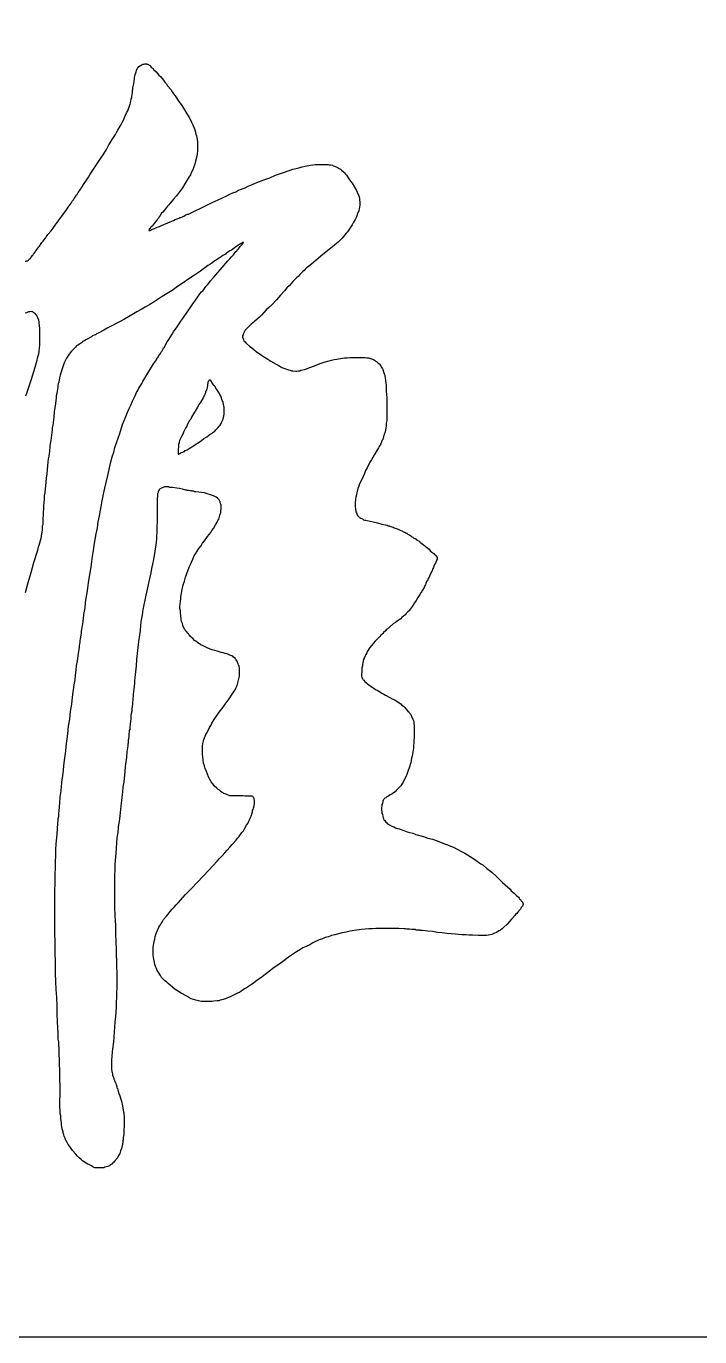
# Model space of a CAD drawing. Extents: x 0 to 5.1, y 0 to 11.
# Drawn here: x 1.28 to 2.559, y 0 to 2.487 of the extents above; entities that cross this region are included whole.
import ezdxf

# ---------------------------------------------------------------- set-up
doc = ezdxf.new("R2010")
doc.units = 0
doc.header["$MEASUREMENT"] = 0
doc.layers.get('0').update_dxf_attribs({"linetype": 'CONTINUOUS'})

msp = doc.modelspace()

# ---------------------------------------------------------------- linework, layer by layer
at = {"color": 7, "linetype": 'CONTINUOUS'}
msp.add_lwpolyline([(0, 0), (5.11811, 0), (5.11811, 11.023622), (0, 11.023622)], close=True, dxfattribs=at)
at = {"color": 88, "linetype": 'CONTINUOUS'}
for points in [[(1.277559, 2.041363), (1.279834, 2.041363), (1.279834, 2.042121), (1.280592, 2.042121), (1.28135, 2.042121), (1.282108, 2.042121), (1.283624, 2.043637), (1.284382, 2.044396), (1.28514, 2.045154), (1.287414, 2.04667), (1.288172, 2.048187), (1.28893, 2.048945), (1.291205, 2.051978), (1.292721, 2.053495), (1.293479, 2.055011), (1.296511, 2.058803), (1.297269, 2.060319), (1.298785, 2.061836), (1.301817, 2.066385), (1.303333, 2.06866), (1.30485, 2.070177), (1.307882, 2.074726), (1.309398, 2.077001), (1.311672, 2.079276), (1.313188, 2.08155), (1.31622, 2.085342), (1.317737, 2.087617), (1.319253, 2.089891), (1.320769, 2.092166), (1.326833, 2.098991), (1.330624, 2.104298), (1.334414, 2.109606), (1.340478, 2.117189), (1.342752, 2.12098), (1.345027, 2.124013), (1.347301, 2.127046), (1.352607, 2.133871), (1.354881, 2.136904), (1.357156, 2.140695), (1.35943, 2.143728), (1.36322, 2.149036), (1.364736, 2.151311), (1.365494, 2.152827), (1.36701, 2.155102), (1.369284, 2.158135), (1.370043, 2.159651), (1.371559, 2.161168), (1.372317, 2.162685), (1.373833, 2.164959), (1.374591, 2.165718), (1.374591, 2.166476), (1.375349, 2.167234), (1.375349, 2.167234), (1.376107, 2.167992), (1.378381, 2.171784), (1.380655, 2.174817), (1.38293, 2.17785), (1.384446, 2.180883), (1.38672, 2.183916), (1.388236, 2.186949), (1.3943, 2.19529), (1.398091, 2.200598), (1.401123, 2.206664), (1.404913, 2.211972), (1.408703, 2.218038), (1.412494, 2.223345), (1.42159, 2.236994), (1.426897, 2.245335), (1.432203, 2.253676), (1.436752, 2.262017), (1.444332, 2.274149), (1.446606, 2.27794), (1.448881, 2.281732), (1.451155, 2.285523), (1.453429, 2.290073), (1.457977, 2.297655), (1.460251, 2.302205), (1.462526, 2.305996), (1.4648, 2.310546), (1.466316, 2.314337), (1.470106, 2.322678), (1.47238, 2.326469), (1.473896, 2.33026), (1.475413, 2.334052), (1.476929, 2.33936), (1.477687, 2.341634), (1.477687, 2.343151), (1.478445, 2.344667), (1.479203, 2.349217), (1.479961, 2.351492), (1.479961, 2.354525), (1.480719, 2.3568), (1.481477, 2.362107), (1.481477, 2.36514), (1.482235, 2.367415), (1.482235, 2.370448), (1.483751, 2.378031), (1.484509, 2.383339), (1.485267, 2.388647), (1.486025, 2.393954), (1.4883, 2.400779), (1.489058, 2.403054), (1.489816, 2.405328), (1.490574, 2.406845), (1.49209, 2.40912), (1.493606, 2.410636), (1.496638, 2.412911), (1.498154, 2.413669), (1.49967, 2.414427), (1.501187, 2.415186), (1.503461, 2.415186), (1.504977, 2.415944), (1.508009, 2.415944), (1.508767, 2.415186), (1.509525, 2.415186), (1.510283, 2.415186), (1.511799, 2.414427), (1.513315, 2.413669), (1.514073, 2.412911), (1.514832, 2.412153), (1.517106, 2.409878), (1.518622, 2.408361), (1.520138, 2.406845), (1.521654, 2.405328), (1.526202, 2.400779), (1.529235, 2.397746), (1.531509, 2.394713), (1.534541, 2.39168), (1.540606, 2.384855), (1.54288, 2.381064), (1.545912, 2.378031), (1.548186, 2.37424), (1.554251, 2.367415), (1.556525, 2.362866), (1.559557, 2.359074), (1.562589, 2.355283), (1.569412, 2.344667), (1.57396, 2.338601), (1.578508, 2.331777), (1.582299, 2.325711), (1.589121, 2.314337), (1.591395, 2.309787), (1.59367, 2.305238), (1.595944, 2.29993), (1.598976, 2.292347), (1.600492, 2.288556), (1.60125, 2.285523), (1.602008, 2.28249), (1.602766, 2.279457), (1.603524, 2.276424), (1.60504, 2.268083), (1.60504, 2.263533), (1.60504, 2.258984), (1.60504, 2.254434), (1.60504, 2.249885), (1.604282, 2.245335), (1.603524, 2.240785), (1.60125, 2.230928), (1.599734, 2.22562), (1.598218, 2.220312), (1.595944, 2.215005), (1.59367, 2.210455), (1.591395, 2.205147), (1.588363, 2.200598), (1.580783, 2.188465), (1.576234, 2.180883), (1.570928, 2.1733), (1.564863, 2.165718), (1.559557, 2.158893), (1.55046, 2.148278), (1.548186, 2.146003), (1.545912, 2.14297), (1.543638, 2.139937), (1.541364, 2.137662), (1.539089, 2.134629), (1.536815, 2.132354), (1.533783, 2.127804), (1.532267, 2.12553), (1.530751, 2.123255), (1.529235, 2.12098), (1.52696, 2.118705), (1.524686, 2.115672), (1.522412, 2.112639), (1.518622, 2.10809), (1.517106, 2.106573), (1.51559, 2.105057), (1.514832, 2.10354), (1.513315, 2.102782), (1.513315, 2.101265), (1.512557, 2.100507), (1.512557, 2.099749), (1.514073, 2.099749), (1.514073, 2.099749), (1.514073, 2.099749), (1.514073, 2.099749), (1.514832, 2.099749), (1.514832, 2.100507), (1.514832, 2.100507), (1.51559, 2.100507), (1.517106, 2.100507), (1.517864, 2.101265), (1.51938, 2.102024), (1.521654, 2.102782), (1.52317, 2.10354), (1.524686, 2.104298), (1.528477, 2.105815), (1.530751, 2.106573), (1.533025, 2.107331), (1.537573, 2.109606), (1.539847, 2.110364), (1.542122, 2.111881), (1.547428, 2.113397), (1.549702, 2.114914), (1.551976, 2.115672), (1.557283, 2.117947), (1.559557, 2.118705), (1.562589, 2.120222), (1.566379, 2.121738), (1.567896, 2.122497), (1.57017, 2.123255), (1.571686, 2.124013), (1.573202, 2.124013), (1.574718, 2.124771), (1.576234, 2.12553), (1.579266, 2.127046), (1.580783, 2.127804), (1.582299, 2.128563), (1.583057, 2.129321), (1.584573, 2.130079), (1.586089, 2.130838), (1.587605, 2.130838), (1.600492, 2.136904), (1.611105, 2.142211), (1.622476, 2.147519), (1.633089, 2.152827), (1.644459, 2.158135), (1.660379, 2.165718), (1.666443, 2.168751), (1.671749, 2.171025), (1.677814, 2.1733), (1.68312, 2.176333), (1.695249, 2.180883), (1.701314, 2.183916), (1.707378, 2.186191), (1.714201, 2.189224), (1.730878, 2.196048), (1.742249, 2.199839), (1.752862, 2.204389), (1.764233, 2.20818), (1.78091, 2.214246), (1.786216, 2.215763), (1.792281, 2.217279), (1.797587, 2.218796), (1.803652, 2.220312), (1.809716, 2.221829), (1.819571, 2.223345), (1.824119, 2.224104), (1.828667, 2.224862), (1.833216, 2.224862), (1.837006, 2.224862), (1.841554, 2.224862), (1.848377, 2.224862), (1.850651, 2.224862), (1.852925, 2.224862), (1.855199, 2.224104), (1.857474, 2.224104), (1.861264, 2.223345), (1.86278, 2.222587), (1.865054, 2.221829), (1.86657, 2.221071), (1.868086, 2.220312), (1.871877, 2.218796), (1.874151, 2.217279), (1.876425, 2.215763), (1.878699, 2.214246), (1.88249, 2.211213), (1.884006, 2.208938), (1.88628, 2.206664), (1.887796, 2.204389), (1.892344, 2.197565), (1.895376, 2.193015), (1.898409, 2.189224), (1.902957, 2.181641), (1.905231, 2.178608), (1.906747, 2.175575), (1.908263, 2.172542), (1.910538, 2.166476), (1.912054, 2.163443), (1.912812, 2.16041), (1.912812, 2.157377), (1.91357, 2.154344), (1.91357, 2.147519), (1.912812, 2.143728), (1.912054, 2.140695), (1.911296, 2.136904), (1.90978, 2.133871), (1.906747, 2.12553), (1.904473, 2.120222), (1.901441, 2.115672), (1.898409, 2.110364), (1.89386, 2.102782), (1.891586, 2.099749), (1.889312, 2.096716), (1.887038, 2.094441), (1.884764, 2.091408), (1.879457, 2.085342), (1.875667, 2.08155), (1.871877, 2.077759), (1.868844, 2.074726), (1.865054, 2.071693), (1.852167, 2.061077), (1.843071, 2.054253), (1.834732, 2.047429), (1.825635, 2.039846), (1.815022, 2.030747), (1.81199, 2.028472), (1.809716, 2.026197), (1.807442, 2.023923), (1.805168, 2.021648), (1.799103, 2.01634), (1.796071, 2.012549), (1.793039, 2.009516), (1.790006, 2.006483), (1.786216, 2.002691), (1.779394, 1.995109), (1.774845, 1.990559), (1.770297, 1.985251), (1.762716, 1.97691), (1.758926, 1.972361), (1.755136, 1.967811), (1.746039, 1.958712), (1.740733, 1.953404), (1.735426, 1.948855), (1.72633, 1.938997), (1.722539, 1.935206), (1.717991, 1.931415), (1.713443, 1.926865), (1.70662, 1.921557), (1.704346, 1.919282), (1.702072, 1.917008), (1.699798, 1.914733), (1.697523, 1.912458), (1.695249, 1.910183), (1.692975, 1.905634), (1.692217, 1.904117), (1.691459, 1.902601), (1.691459, 1.901084), (1.690701, 1.900326), (1.690701, 1.898809), (1.690701, 1.897293), (1.691459, 1.89426), (1.692217, 1.892743), (1.692975, 1.890468), (1.693733, 1.888952), (1.695249, 1.888194), (1.696765, 1.886677), (1.698282, 1.885161), (1.703588, 1.879853), (1.708136, 1.87682), (1.711927, 1.873787), (1.716475, 1.869995), (1.72633, 1.863171), (1.732394, 1.85938), (1.738459, 1.855588), (1.744523, 1.851797), (1.754378, 1.845731), (1.758168, 1.844214), (1.7612, 1.84194), (1.764991, 1.839665), (1.768781, 1.838148), (1.775603, 1.835874), (1.777878, 1.835115), (1.78091, 1.834357), (1.783184, 1.833599), (1.786216, 1.833599), (1.791523, 1.832841), (1.793797, 1.832841), (1.796071, 1.833599), (1.799103, 1.833599), (1.801377, 1.834357), (1.8082, 1.835874), (1.81199, 1.83739), (1.816538, 1.838907), (1.820329, 1.840423), (1.830184, 1.844214), (1.834732, 1.845731), (1.840038, 1.848006), (1.845345, 1.849522), (1.855199, 1.852555), (1.859748, 1.853314), (1.864296, 1.85483), (1.869603, 1.855588), (1.879457, 1.857105), (1.884006, 1.857863), (1.889312, 1.857863), (1.894618, 1.858621), (1.903715, 1.858621), (1.907505, 1.858621), (1.912054, 1.858621), (1.916602, 1.858621), (1.923425, 1.858621), (1.926457, 1.857863), (1.929489, 1.857863), (1.931763, 1.857105), (1.93707, 1.855588), (1.939344, 1.85483), (1.94086, 1.853314), (1.943134, 1.852555), (1.946924, 1.849522), (1.947682, 1.848764), (1.949199, 1.847248), (1.950715, 1.845731), (1.952989, 1.842698), (1.953747, 1.841181), (1.955263, 1.838907), (1.956021, 1.83739), (1.956779, 1.835874), (1.958295, 1.831324), (1.959053, 1.829807), (1.959811, 1.827533), (1.960569, 1.825258), (1.960569, 1.822983), (1.962086, 1.815401), (1.962844, 1.810093), (1.963602, 1.805543), (1.963602, 1.800235), (1.963602, 1.794927), (1.96436, 1.782037), (1.96436, 1.773696), (1.96436, 1.765355), (1.96436, 1.757014), (1.96436, 1.744124), (1.96436, 1.738816), (1.963602, 1.734266), (1.963602, 1.729717), (1.962844, 1.724409), (1.961328, 1.717585), (1.960569, 1.71531), (1.959811, 1.713035), (1.959053, 1.71076), (1.958295, 1.708486), (1.956779, 1.703178), (1.955263, 1.700903), (1.954505, 1.69787), (1.952989, 1.694837), (1.949957, 1.689529), (1.948441, 1.687254), (1.946924, 1.684221), (1.945408, 1.681946), (1.94086, 1.674364), (1.937828, 1.669056), (1.935554, 1.664506), (1.932521, 1.659957), (1.927215, 1.649341), (1.924183, 1.644033), (1.921909, 1.638725), (1.919634, 1.632659), (1.915086, 1.62356), (1.912812, 1.619011), (1.911296, 1.614461), (1.90978, 1.609912), (1.907505, 1.601571), (1.906747, 1.597779), (1.905989, 1.59323), (1.905231, 1.589438), (1.904473, 1.581856), (1.904473, 1.578065), (1.904473, 1.575031), (1.905231, 1.57124), (1.905989, 1.565932), (1.906747, 1.563658), (1.907505, 1.562141), (1.908263, 1.559866), (1.90978, 1.55835), (1.912054, 1.555317), (1.912812, 1.555317), (1.91357, 1.554558), (1.914328, 1.5538), (1.915086, 1.5538), (1.918118, 1.552284), (1.920392, 1.550767), (1.922667, 1.550009), (1.924941, 1.550009), (1.927215, 1.549251), (1.938586, 1.546976), (1.946924, 1.544701), (1.955263, 1.542426), (1.965118, 1.540151), (1.967392, 1.539393), (1.968908, 1.539393), (1.970424, 1.538635), (1.974214, 1.537118), (1.976489, 1.53636), (1.978763, 1.535602), (1.980279, 1.534844), (1.986343, 1.532569), (1.990134, 1.531052), (1.993166, 1.529536), (1.997714, 1.527261), (1.998472, 1.527261), (1.99923, 1.526503), (1.999988, 1.525744), (2.001505, 1.524986), (2.002263, 1.524986), (2.003779, 1.524228), (2.004537, 1.52347), (2.006811, 1.521953), (2.008327, 1.521195), (2.009843, 1.520437), (2.010601, 1.519678), (2.012117, 1.518162), (2.013633, 1.517404), (2.01515, 1.516645), (2.015908, 1.515887), (2.017424, 1.515129), (2.018182, 1.515129), (2.01894, 1.514371), (2.019698, 1.514371), (2.021214, 1.512854), (2.021972, 1.512854), (2.02273, 1.512096), (2.023488, 1.511337), (2.025762, 1.509821), (2.027279, 1.508304), (2.028795, 1.506788), (2.030311, 1.50603), (2.034101, 1.502997), (2.036375, 1.50148), (2.037891, 1.499964), (2.040166, 1.498447), (2.044714, 1.494656), (2.046988, 1.491623), (2.05002, 1.489348), (2.053811, 1.486315), (2.055327, 1.484798), (2.056085, 1.48404), (2.057601, 1.482524), (2.059117, 1.481007), (2.059117, 1.480249), (2.059875, 1.47949), (2.059875, 1.478732), (2.059875, 1.476457), (2.059875, 1.475699), (2.059117, 1.474183), (2.059117, 1.473424), (2.057601, 1.470391), (2.056843, 1.468117), (2.055327, 1.465842), (2.054569, 1.464325), (2.053052, 1.459776), (2.051536, 1.456743), (2.050778, 1.454468), (2.049262, 1.451435), (2.046988, 1.446885), (2.045472, 1.443852), (2.044714, 1.441577), (2.043198, 1.439303), (2.041682, 1.434753), (2.040166, 1.433236), (2.039407, 1.43172), (2.038649, 1.429445), (2.037891, 1.42717), (2.037133, 1.426412), (2.037133, 1.425654), (2.036375, 1.424896), (2.036375, 1.423379), (2.035617, 1.422621), (2.035617, 1.421863), (2.034101, 1.420346), (2.034101, 1.419588), (2.033343, 1.41883), (2.032585, 1.417313), (2.031827, 1.416555), (2.031069, 1.41428), (2.029553, 1.412763), (2.028795, 1.411247), (2.028037, 1.40973), (2.027279, 1.408972), (2.023488, 1.402906), (2.020456, 1.397598), (2.017424, 1.393049), (2.014392, 1.388499), (2.009085, 1.380916), (2.006811, 1.377883), (2.004537, 1.375609), (2.001505, 1.372576), (1.99923, 1.370301), (1.993166, 1.364993), (1.990892, 1.362718), (1.98786, 1.360443), (1.984069, 1.358169), (1.981037, 1.355894), (1.976489, 1.352861), (1.974973, 1.351344), (1.973456, 1.349828), (1.97194, 1.349069), (1.968908, 1.346036), (1.967392, 1.34452), (1.965118, 1.343003), (1.963602, 1.341487), (1.962086, 1.33997), (1.958295, 1.336937), (1.956779, 1.334662), (1.955263, 1.333146), (1.952989, 1.331629), (1.951473, 1.329355), (1.946166, 1.324047), (1.942376, 1.320255), (1.939344, 1.316464), (1.936312, 1.312673), (1.932521, 1.308123), (1.927973, 1.301299), (1.926457, 1.298266), (1.924941, 1.295233), (1.923425, 1.2922), (1.921909, 1.289167), (1.920392, 1.286134), (1.918876, 1.279309), (1.918118, 1.276276), (1.918118, 1.273243), (1.91736, 1.269452), (1.91736, 1.266419), (1.91736, 1.262628), (1.916602, 1.258078), (1.916602, 1.256561), (1.916602, 1.255803), (1.916602, 1.254287), (1.916602, 1.253528), (1.91736, 1.251254), (1.91736, 1.250495), (1.918118, 1.249737), (1.918118, 1.248979), (1.918876, 1.248221), (1.919634, 1.246704), (1.92115, 1.245946), (1.921909, 1.244429), (1.922667, 1.243671), (1.925699, 1.241396), (1.927973, 1.239121), (1.930247, 1.237605), (1.932521, 1.236088), (1.93707, 1.232297), (1.940102, 1.230781), (1.943134, 1.228506), (1.946166, 1.226989), (1.952231, 1.223198), (1.955263, 1.221681), (1.959053, 1.219407), (1.962086, 1.21789), (1.970424, 1.213341), (1.974973, 1.211066), (1.979521, 1.208791), (1.984069, 1.205758), (1.990892, 1.201208), (1.993166, 1.198934), (1.996198, 1.196659), (1.998472, 1.194384), (2.000747, 1.192109), (2.004537, 1.18756), (2.006811, 1.185285), (2.008327, 1.18301), (2.009843, 1.180735), (2.011359, 1.177702), (2.012875, 1.173911), (2.013633, 1.172394), (2.014392, 1.170878), (2.01515, 1.169361), (2.015908, 1.166328), (2.015908, 1.164812), (2.015908, 1.163295), (2.016666, 1.161779), (2.016666, 1.157229), (2.016666, 1.154196), (2.016666, 1.151163), (2.016666, 1.14813), (2.016666, 1.141306), (2.016666, 1.136756), (2.015908, 1.132965), (2.015908, 1.128415), (2.01515, 1.120833), (2.01515, 1.117041), (2.014392, 1.11325), (2.013633, 1.109459), (2.012875, 1.101876), (2.011359, 1.098085), (2.010601, 1.093535), (2.009843, 1.089744), (2.006811, 1.079886), (2.005295, 1.074579), (2.003021, 1.069271), (2.001505, 1.063963), (1.996956, 1.055622), (1.99544, 1.052589), (1.993166, 1.048798), (1.990892, 1.045765), (1.98786, 1.042732), (1.982553, 1.036665), (1.980279, 1.034391), (1.977247, 1.032116), (1.974214, 1.029841), (1.971182, 1.028325), (1.966634, 1.025292), (1.965876, 1.025292), (1.96436, 1.024533), (1.963602, 1.023775), (1.962844, 1.023017), (1.960569, 1.022258), (1.959811, 1.0215), (1.959811, 1.020742), (1.959053, 1.019984), (1.957537, 1.018467), (1.957537, 1.017709), (1.956779, 1.016951), (1.956779, 1.016192), (1.956021, 1.012401), (1.955263, 1.010126), (1.955263, 1.007093), (1.954505, 1.004818), (1.954505, 0.999511), (1.955263, 0.996478), (1.955263, 0.994203), (1.956021, 0.99117), (1.956779, 0.987378), (1.957537, 0.985104), (1.958295, 0.983587), (1.959053, 0.981312), (1.960569, 0.979796), (1.962844, 0.976763), (1.96436, 0.975246), (1.965876, 0.97373), (1.967392, 0.972971), (1.969666, 0.971455), (1.974214, 0.96918), (1.978005, 0.967664), (1.981037, 0.966147), (1.984827, 0.964631), (1.98786, 0.963872), (1.996956, 0.960839), (2.003021, 0.958564), (2.008327, 0.957048), (2.013633, 0.955531), (2.019698, 0.953257), (2.034101, 0.949465), (2.04244, 0.946432), (2.051536, 0.944157), (2.059875, 0.941124), (2.074278, 0.935817), (2.079585, 0.933542), (2.085649, 0.931267), (2.090955, 0.928992), (2.09702, 0.925959), (2.107633, 0.920651), (2.112939, 0.917618), (2.117487, 0.914585), (2.122794, 0.911552), (2.1281, 0.908519), (2.136439, 0.902453), (2.139471, 0.900178), (2.143261, 0.897904), (2.147052, 0.895629), (2.154632, 0.888804), (2.159181, 0.885771), (2.163729, 0.88198), (2.173584, 0.872881), (2.17889, 0.867573), (2.184196, 0.862265), (2.189503, 0.857716), (2.1986, 0.849375), (2.200874, 0.846342), (2.203906, 0.844067), (2.206938, 0.841034), (2.20997, 0.838001), (2.214519, 0.83421), (2.216035, 0.832693), (2.216793, 0.831176), (2.218309, 0.82966), (2.219825, 0.827385), (2.222099, 0.82511), (2.222099, 0.824352), (2.222857, 0.823594), (2.222857, 0.822836), (2.223615, 0.822077), (2.223615, 0.820561), (2.222857, 0.819803), (2.222857, 0.819044), (2.222857, 0.818286), (2.222099, 0.817528), (2.220583, 0.815253), (2.219825, 0.814495), (2.219067, 0.812978), (2.218309, 0.811462), (2.217551, 0.810703), (2.214519, 0.80767), (2.213003, 0.805396), (2.211487, 0.803121), (2.209212, 0.801604), (2.207696, 0.799329), (2.201632, 0.792505), (2.197842, 0.787956), (2.193293, 0.783406), (2.186471, 0.776582), (2.183438, 0.774307), (2.180406, 0.772032), (2.177374, 0.770516), (2.172826, 0.767482), (2.171309, 0.766724), (2.169035, 0.765966), (2.167519, 0.765208), (2.165245, 0.764449), (2.163729, 0.763691), (2.157664, 0.762175), (2.153874, 0.761416), (2.150084, 0.761416), (2.145536, 0.761416), (2.141745, 0.761416), (2.137955, 0.761416), (2.127342, 0.762175), (2.12052, 0.762175), (2.114455, 0.762933), (2.107633, 0.762933), (2.10081, 0.763691), (2.094746, 0.764449), (2.078826, 0.765208), (2.06973, 0.766724), (2.060633, 0.767482), (2.051536, 0.768999), (2.04244, 0.769757), (2.032585, 0.771274), (2.031069, 0.771274), (2.029553, 0.771274), (2.028037, 0.771274), (2.027279, 0.772032), (2.025762, 0.772032), (2.02273, 0.772032), (2.020456, 0.772032), (2.018182, 0.77279), (2.016666, 0.77279), (2.014392, 0.77279), (2.012117, 0.77279), (2.007569, 0.773549), (2.005295, 0.773549), (2.002263, 0.773549), (1.999988, 0.774307), (1.996956, 0.774307), (1.987101, 0.775065), (1.980279, 0.775065), (1.972698, 0.775065), (1.965118, 0.775065), (1.958295, 0.775065), (1.943892, 0.775065), (1.93707, 0.774307), (1.930247, 0.774307), (1.923425, 0.773549), (1.916602, 0.77279), (1.902199, 0.771274), (1.894618, 0.769757), (1.887038, 0.768241), (1.879457, 0.766724), (1.865812, 0.762933), (1.859748, 0.761416), (1.853683, 0.759142), (1.847619, 0.757625), (1.842312, 0.75535), (1.836248, 0.753075), (1.824119, 0.747768), (1.818055, 0.743976), (1.811232, 0.740943), (1.805168, 0.73791), (1.799103, 0.734119), (1.793039, 0.730328), (1.777878, 0.72047), (1.768781, 0.713646), (1.759684, 0.706821), (1.750587, 0.700755), (1.741491, 0.693931), (1.727846, 0.683315), (1.723297, 0.680282), (1.719507, 0.677249), (1.714959, 0.674216), (1.71041, 0.670425), (1.705862, 0.667392), (1.698282, 0.662084), (1.694491, 0.660568), (1.691459, 0.658293), (1.687669, 0.656018), (1.684636, 0.653743), (1.680846, 0.652227), (1.673266, 0.648435), (1.669475, 0.646161), (1.665685, 0.644644), (1.661895, 0.643127), (1.658104, 0.641611), (1.651282, 0.639336), (1.64825, 0.638578), (1.645217, 0.63782), (1.642185, 0.63782), (1.636121, 0.637061), (1.63233, 0.636303), (1.629298, 0.636303), (1.625508, 0.636303), (1.619444, 0.636303), (1.617169, 0.636303), (1.614895, 0.636303), (1.611863, 0.636303), (1.609589, 0.637061), (1.602008, 0.638578), (1.59746, 0.640094), (1.592911, 0.641611), (1.588363, 0.643886), (1.584573, 0.646161), (1.57396, 0.652227), (1.568654, 0.65526), (1.562589, 0.659051), (1.557283, 0.663601), (1.548944, 0.670425), (1.545912, 0.673458), (1.54288, 0.675733), (1.539847, 0.678766), (1.536815, 0.681799), (1.534541, 0.68559), (1.529993, 0.692415), (1.528477, 0.695448), (1.52696, 0.699239), (1.525444, 0.70303), (1.523928, 0.706821), (1.52317, 0.710613), (1.521654, 0.719712), (1.520896, 0.72502), (1.520896, 0.729569), (1.520896, 0.734877), (1.520896, 0.739427), (1.522412, 0.750042), (1.523928, 0.754592), (1.524686, 0.7599), (1.526202, 0.765208), (1.528477, 0.769757), (1.531509, 0.77734), (1.533025, 0.779615), (1.534541, 0.781889), (1.536057, 0.784164), (1.537573, 0.787197), (1.539089, 0.789472), (1.540606, 0.791747), (1.545912, 0.798571), (1.548944, 0.802363), (1.552734, 0.806912), (1.556525, 0.811462), (1.560315, 0.815253), (1.564105, 0.819803), (1.567896, 0.823594), (1.582299, 0.839517), (1.59367, 0.850891), (1.604282, 0.862265), (1.615653, 0.874397), (1.626266, 0.885771), (1.642185, 0.902453), (1.646734, 0.907761), (1.65204, 0.913069), (1.656588, 0.918377), (1.661137, 0.923684), (1.666443, 0.928992), (1.670991, 0.9343), (1.678572, 0.942641), (1.680846, 0.946432), (1.683878, 0.949465), (1.686911, 0.953257), (1.689185, 0.957048), (1.692217, 0.960081), (1.694491, 0.963872), (1.698282, 0.970697), (1.700556, 0.974488), (1.702072, 0.977521), (1.703588, 0.981312), (1.705104, 0.984345), (1.70662, 0.988137), (1.708894, 0.994203), (1.709652, 0.996478), (1.709652, 0.998752), (1.71041, 1.001027), (1.711168, 1.003302), (1.712685, 1.007852), (1.712685, 1.010126), (1.713443, 1.011643), (1.713443, 1.013918), (1.713443, 1.017709), (1.713443, 1.018467), (1.712685, 1.019984), (1.712685, 1.0215), (1.711927, 1.023017), (1.711168, 1.023775), (1.711168, 1.023775), (1.71041, 1.024533), (1.71041, 1.025292), (1.708894, 1.02605), (1.708136, 1.02605), (1.70662, 1.02605), (1.705862, 1.02605), (1.704346, 1.02605), (1.69904, 1.02605), (1.695249, 1.02605), (1.691459, 1.026808), (1.683878, 1.026808), (1.680846, 1.026808), (1.677814, 1.026808), (1.674782, 1.026808), (1.669475, 1.026808), (1.667959, 1.026808), (1.666443, 1.026808), (1.664927, 1.027566), (1.661895, 1.028325), (1.660379, 1.029083), (1.658863, 1.029841), (1.657346, 1.030599), (1.655072, 1.031358), (1.653556, 1.032116), (1.65204, 1.032874), (1.649766, 1.034391), (1.649008, 1.035149), (1.64825, 1.035907), (1.647492, 1.036665), (1.646734, 1.037424), (1.644459, 1.03894), (1.643701, 1.03894), (1.642943, 1.039699), (1.642185, 1.040457), (1.641427, 1.041215), (1.636879, 1.045765), (1.633847, 1.049556), (1.630814, 1.053347), (1.62854, 1.057897), (1.625508, 1.062446), (1.621718, 1.073062), (1.619444, 1.07837), (1.617927, 1.083678), (1.616411, 1.088986), (1.615653, 1.095052), (1.614137, 1.105667), (1.614137, 1.110975), (1.614137, 1.116283), (1.614137, 1.120833), (1.614895, 1.12614), (1.617169, 1.133723), (1.617927, 1.136756), (1.619444, 1.139789), (1.62096, 1.142822), (1.621718, 1.145097), (1.625508, 1.151921), (1.627782, 1.156471), (1.630056, 1.160262), (1.63233, 1.164812), (1.637637, 1.173153), (1.640669, 1.176944), (1.643701, 1.181493), (1.645976, 1.185285), (1.653556, 1.195142), (1.657346, 1.20045), (1.661137, 1.205758), (1.664927, 1.211066), (1.670991, 1.219407), (1.672508, 1.22244), (1.674782, 1.225473), (1.676298, 1.227747), (1.677814, 1.230781), (1.680088, 1.236088), (1.680846, 1.238363), (1.681604, 1.241396), (1.682362, 1.243671), (1.68312, 1.245946), (1.683878, 1.251254), (1.684636, 1.253528), (1.684636, 1.255803), (1.684636, 1.258078), (1.684636, 1.263386), (1.684636, 1.265661), (1.684636, 1.268694), (1.683878, 1.273243), (1.68312, 1.27476), (1.682362, 1.277035), (1.681604, 1.278551), (1.680088, 1.282342), (1.67933, 1.283101), (1.678572, 1.284617), (1.677056, 1.286134), (1.676298, 1.28765), (1.673266, 1.289925), (1.671749, 1.291441), (1.670233, 1.2922), (1.667959, 1.292958), (1.666443, 1.293716), (1.661137, 1.295991), (1.657346, 1.296749), (1.653556, 1.298266), (1.649766, 1.299024), (1.642185, 1.301299), (1.637637, 1.302815), (1.633089, 1.303574), (1.629298, 1.30509), (1.621718, 1.308123), (1.617927, 1.310398), (1.614137, 1.311915), (1.611105, 1.313431), (1.60504, 1.317981), (1.602008, 1.320255), (1.598976, 1.321772), (1.596702, 1.324805), (1.592911, 1.327838), (1.591395, 1.329355), (1.590637, 1.330871), (1.589121, 1.331629), (1.587605, 1.333904), (1.586089, 1.335421), (1.585331, 1.336179), (1.584573, 1.337695), (1.583057, 1.339212), (1.582299, 1.33997), (1.582299, 1.340729), (1.581541, 1.341487), (1.580783, 1.342245), (1.578508, 1.346795), (1.576992, 1.349828), (1.576234, 1.353619), (1.574718, 1.35741), (1.57396, 1.361202), (1.573202, 1.369542), (1.572444, 1.373334), (1.572444, 1.377883), (1.571686, 1.382433), (1.571686, 1.386224), (1.572444, 1.396082), (1.573202, 1.400631), (1.573202, 1.405181), (1.574718, 1.410489), (1.575476, 1.415038), (1.57775, 1.42717), (1.580025, 1.433995), (1.582299, 1.441577), (1.584573, 1.448402), (1.589121, 1.460534), (1.591395, 1.465842), (1.59367, 1.470391), (1.595944, 1.475699), (1.598218, 1.481007), (1.604282, 1.490864), (1.607315, 1.496172), (1.611105, 1.500722), (1.614137, 1.50603), (1.617927, 1.510579), (1.623992, 1.51892), (1.627024, 1.522711), (1.630056, 1.526503), (1.63233, 1.530294), (1.635363, 1.534085), (1.639153, 1.54091), (1.640669, 1.543184), (1.642185, 1.546218), (1.643701, 1.549251), (1.645217, 1.551525), (1.646734, 1.556833), (1.647492, 1.559108), (1.64825, 1.561383), (1.649008, 1.563658), (1.649008, 1.566691), (1.649766, 1.57124), (1.649766, 1.573515), (1.649766, 1.57579), (1.649766, 1.578065), (1.649008, 1.580339), (1.64825, 1.582614), (1.64825, 1.584889), (1.645976, 1.58868), (1.644459, 1.590197), (1.642943, 1.591713), (1.640669, 1.59323), (1.639153, 1.593988), (1.636879, 1.595505), (1.635363, 1.596263), (1.627782, 1.598538), (1.623234, 1.600054), (1.617927, 1.601571), (1.612621, 1.602329), (1.607315, 1.603087), (1.60125, 1.603845), (1.600492, 1.603845), (1.599734, 1.603845), (1.598976, 1.603845), (1.598218, 1.604604), (1.595944, 1.604604), (1.594428, 1.604604), (1.592911, 1.605362), (1.592153, 1.605362), (1.590637, 1.605362), (1.587605, 1.60612), (1.586089, 1.60612), (1.584573, 1.606878), (1.583057, 1.606878), (1.576234, 1.608395), (1.570928, 1.609912), (1.565621, 1.61067), (1.557283, 1.612186), (1.555009, 1.612186), (1.551976, 1.612186), (1.549702, 1.612945), (1.545154, 1.612945), (1.543638, 1.612945), (1.542122, 1.612945), (1.539847, 1.612186), (1.537573, 1.611428), (1.536057, 1.61067), (1.535299, 1.609912), (1.534541, 1.609153), (1.533025, 1.608395), (1.532267, 1.607637), (1.530751, 1.605362), (1.529993, 1.603845), (1.529993, 1.602329), (1.529235, 1.600054), (1.529235, 1.598538), (1.529235, 1.596263), (1.528477, 1.590197), (1.528477, 1.585647), (1.528477, 1.581098), (1.528477, 1.576548), (1.528477, 1.572757), (1.528477, 1.560624), (1.528477, 1.553042), (1.528477, 1.546218), (1.527719, 1.538635), (1.527719, 1.531052), (1.52696, 1.515129), (1.526202, 1.507546), (1.525444, 1.499205), (1.523928, 1.490864), (1.521654, 1.474941), (1.51938, 1.4666), (1.517864, 1.458259), (1.516348, 1.449918), (1.512557, 1.433236), (1.510283, 1.424896), (1.508767, 1.415796), (1.506493, 1.407456), (1.504977, 1.398356), (1.501187, 1.380158), (1.49967, 1.370301), (1.498154, 1.360443), (1.496638, 1.350586), (1.49588, 1.340729), (1.492848, 1.319497), (1.491332, 1.308123), (1.490574, 1.296749), (1.489058, 1.285375), (1.4883, 1.273243), (1.486783, 1.256561), (1.486025, 1.251254), (1.485267, 1.245188), (1.485267, 1.23988), (1.484509, 1.234572), (1.483751, 1.229264), (1.482993, 1.219407), (1.482993, 1.215615), (1.482235, 1.211824), (1.482235, 1.208033), (1.481477, 1.204241), (1.481477, 1.20045), (1.479961, 1.192109), (1.479961, 1.18756), (1.479203, 1.18301), (1.478445, 1.17846), (1.478445, 1.173911), (1.477687, 1.167087), (1.476929, 1.164053), (1.476929, 1.16102), (1.476171, 1.157987), (1.476171, 1.15268), (1.475413, 1.150405), (1.475413, 1.147372), (1.474654, 1.145097), (1.474654, 1.142064), (1.474654, 1.139789), (1.473896, 1.134481), (1.473138, 1.132206), (1.473138, 1.129173), (1.473138, 1.126899), (1.47238, 1.124624), (1.47238, 1.121591), (1.470864, 1.110217), (1.470106, 1.100359), (1.46859, 1.09126), (1.467832, 1.082161), (1.467074, 1.073062), (1.4648, 1.053347), (1.463284, 1.04349), (1.462526, 1.033632), (1.461009, 1.023775), (1.459493, 1.007093), (1.458735, 1.001027), (1.457977, 0.994961), (1.457219, 0.988895), (1.456461, 0.982829), (1.454187, 0.966905), (1.453429, 0.957048), (1.451913, 0.947191), (1.451155, 0.937333), (1.450397, 0.927476), (1.449639, 0.917618), (1.448122, 0.897145), (1.448122, 0.88653), (1.447364, 0.875914), (1.447364, 0.865298), (1.447364, 0.854683), (1.447364, 0.844067), (1.447364, 0.816011), (1.448122, 0.798571), (1.448881, 0.781131), (1.448881, 0.763691), (1.450397, 0.735635), (1.450397, 0.724262), (1.451155, 0.713646), (1.451155, 0.702272), (1.451913, 0.691656), (1.451913, 0.671183), (1.451913, 0.662084), (1.451155, 0.652985), (1.451155, 0.643886), (1.450397, 0.634787), (1.450397, 0.625687), (1.448881, 0.607489), (1.448122, 0.597632), (1.447364, 0.587774), (1.446606, 0.578675), (1.445848, 0.568818), (1.44509, 0.559719), (1.443574, 0.54607), (1.442816, 0.542279), (1.442816, 0.538487), (1.442058, 0.534696), (1.442058, 0.530905), (1.4413, 0.527113), (1.4413, 0.521047), (1.4413, 0.518773), (1.4413, 0.515739), (1.4413, 0.513465), (1.4413, 0.51119), (1.4413, 0.508157), (1.442058, 0.503607), (1.442816, 0.501332), (1.443574, 0.499058), (1.443574, 0.496783), (1.444332, 0.494508), (1.445848, 0.490717), (1.445848, 0.4892), (1.446606, 0.488442), (1.447364, 0.486926), (1.448122, 0.483892), (1.448881, 0.482376), (1.449639, 0.480101), (1.450397, 0.478585), (1.451913, 0.474793), (1.451913, 0.472519), (1.452671, 0.471002), (1.453429, 0.468727), (1.455703, 0.461903), (1.457219, 0.457353), (1.458735, 0.452804), (1.460251, 0.447496), (1.462526, 0.438397), (1.463284, 0.433847), (1.464042, 0.429298), (1.4648, 0.424748), (1.465558, 0.415649), (1.465558, 0.410341), (1.465558, 0.405033), (1.465558, 0.399725), (1.4648, 0.392143), (1.4648, 0.38911), (1.4648, 0.386077), (1.4648, 0.383802), (1.464042, 0.378494), (1.464042, 0.376219), (1.464042, 0.373944), (1.463284, 0.37167), (1.463284, 0.367878), (1.462526, 0.366362), (1.462526, 0.364845), (1.461768, 0.363329), (1.460251, 0.357263), (1.458735, 0.352713), (1.457219, 0.348164), (1.454945, 0.344372), (1.452671, 0.339823), (1.448122, 0.333757), (1.445848, 0.331482), (1.444332, 0.329965), (1.442058, 0.32769), (1.439784, 0.326174), (1.43751, 0.324657), (1.434477, 0.323141), (1.429171, 0.321624), (1.426897, 0.320866), (1.423865, 0.320866), (1.42159, 0.320866), (1.418558, 0.320866), (1.415526, 0.320866), (1.412494, 0.320866), (1.41022, 0.320866), (1.41022, 0.320866)], [(1.41022, 0.320866), (1.406429, 0.322383), (1.403397, 0.324657), (1.399607, 0.326174), (1.396575, 0.32769), (1.393542, 0.329207), (1.38672, 0.333757), (1.383688, 0.33679), (1.379897, 0.339823), (1.376865, 0.342856), (1.373833, 0.346647), (1.367768, 0.353471), (1.364736, 0.357263), (1.362462, 0.361054), (1.35943, 0.364845), (1.357156, 0.368637), (1.354881, 0.373186), (1.354123, 0.373944), (1.354123, 0.375461), (1.353365, 0.376219), (1.353365, 0.376978), (1.352607, 0.379252), (1.351849, 0.380011), (1.351849, 0.380769), (1.351091, 0.382285), (1.351091, 0.383044), (1.350333, 0.385318), (1.349575, 0.386835), (1.349575, 0.388351), (1.349575, 0.38911), (1.348059, 0.394418), (1.347301, 0.398209), (1.346543, 0.402), (1.346543, 0.405791), (1.345027, 0.414132), (1.345027, 0.41944), (1.344269, 0.42399), (1.344269, 0.428539), (1.343511, 0.43688), (1.343511, 0.439913), (1.343511, 0.443705), (1.343511, 0.446738), (1.343511, 0.449771), (1.344269, 0.458112), (1.344269, 0.462661), (1.344269, 0.467969), (1.344269, 0.472519), (1.344269, 0.477068), (1.343511, 0.487684), (1.343511, 0.492992), (1.343511, 0.498299), (1.343511, 0.503607), (1.343511, 0.508915), (1.342752, 0.514223), (1.342752, 0.519531), (1.342752, 0.525597), (1.341994, 0.536213), (1.341994, 0.542279), (1.341994, 0.547586), (1.341236, 0.553653), (1.341236, 0.559719), (1.340478, 0.565027), (1.340478, 0.571093), (1.340478, 0.5764), (1.338962, 0.597632), (1.338204, 0.612797), (1.338204, 0.628721), (1.337446, 0.643886), (1.336688, 0.659051), (1.33593, 0.674216), (1.335172, 0.69014), (1.335172, 0.705305), (1.334414, 0.735635), (1.334414, 0.750801), (1.333656, 0.765208), (1.333656, 0.780373), (1.333656, 0.795538), (1.333656, 0.810703), (1.333656, 0.82511), (1.333656, 0.840276), (1.334414, 0.866815), (1.334414, 0.878189), (1.335172, 0.889563), (1.335172, 0.901695), (1.33593, 0.913069), (1.33593, 0.924443), (1.336688, 0.935817), (1.337446, 0.947191), (1.338962, 0.963114), (1.338962, 0.966905), (1.33972, 0.971455), (1.33972, 0.975246), (1.340478, 0.979038), (1.340478, 0.983587), (1.341236, 0.987378), (1.341236, 0.991928), (1.341994, 0.999511), (1.342752, 1.00406), (1.342752, 1.007852), (1.343511, 1.012401), (1.343511, 1.016192), (1.344269, 1.020742), (1.344269, 1.024533), (1.345027, 1.032116), (1.345785, 1.035907), (1.345785, 1.03894), (1.346543, 1.042732), (1.346543, 1.045765), (1.347301, 1.049556), (1.347301, 1.052589), (1.348817, 1.065479), (1.350333, 1.074579), (1.351091, 1.084436), (1.352607, 1.093535), (1.353365, 1.102634), (1.354881, 1.111733), (1.355639, 1.120833), (1.358672, 1.144339), (1.360188, 1.158746), (1.362462, 1.172394), (1.363978, 1.186801), (1.366252, 1.20045), (1.367768, 1.214099), (1.370801, 1.237605), (1.372317, 1.246704), (1.373075, 1.255803), (1.374591, 1.264902), (1.375349, 1.274001), (1.376865, 1.283101), (1.378381, 1.2922), (1.379897, 1.30509), (1.380655, 1.308123), (1.380655, 1.311156), (1.381413, 1.314948), (1.382171, 1.317981), (1.382171, 1.321014), (1.38293, 1.324805), (1.383688, 1.331629), (1.384446, 1.335421), (1.384446, 1.339212), (1.385204, 1.342245), (1.385962, 1.346036), (1.38672, 1.349828), (1.387478, 1.356652), (1.387478, 1.359685), (1.388236, 1.362718), (1.388236, 1.364993), (1.388994, 1.368026), (1.388994, 1.371059), (1.391268, 1.383191), (1.392026, 1.393049), (1.393542, 1.402148), (1.395058, 1.412005), (1.396575, 1.421104), (1.398091, 1.430962), (1.401123, 1.450677), (1.402639, 1.460534), (1.404155, 1.47115), (1.405671, 1.481765), (1.407187, 1.491623), (1.408703, 1.502238), (1.412494, 1.524228), (1.414768, 1.535602), (1.416284, 1.546976), (1.418558, 1.55835), (1.423865, 1.586405), (1.426897, 1.602329), (1.430687, 1.619011), (1.434477, 1.634934), (1.440542, 1.660715), (1.442816, 1.669814), (1.445848, 1.678913), (1.448122, 1.688013), (1.451155, 1.696353), (1.454187, 1.705453), (1.457219, 1.714552), (1.462526, 1.731233), (1.465558, 1.738816), (1.46859, 1.746399), (1.471622, 1.753223), (1.474654, 1.760806), (1.478445, 1.768388), (1.481477, 1.775971), (1.486783, 1.785828), (1.487541, 1.788861), (1.489058, 1.791894), (1.490574, 1.794169), (1.49209, 1.797202), (1.493606, 1.800235), (1.497396, 1.806301), (1.498912, 1.809334), (1.501187, 1.813126), (1.502703, 1.816159), (1.504977, 1.819192), (1.510283, 1.829049), (1.514073, 1.835115), (1.517864, 1.840423), (1.521654, 1.846489), (1.52696, 1.854072), (1.527719, 1.856347), (1.528477, 1.857863), (1.529993, 1.85938), (1.530751, 1.860896), (1.533025, 1.863929), (1.534541, 1.866204), (1.535299, 1.867721), (1.536815, 1.869995), (1.537573, 1.871512), (1.539847, 1.875303), (1.540606, 1.87682), (1.542122, 1.878336), (1.54288, 1.879853), (1.543638, 1.881369), (1.547428, 1.888194), (1.55046, 1.892743), (1.553492, 1.898051), (1.556525, 1.902601), (1.559557, 1.90715), (1.566379, 1.917008), (1.57017, 1.922315), (1.573202, 1.927623), (1.576992, 1.932931), (1.580783, 1.938239), (1.588363, 1.948855), (1.592153, 1.954921), (1.595944, 1.960229), (1.599734, 1.965536), (1.606557, 1.975394), (1.609589, 1.979185), (1.612621, 1.982976), (1.615653, 1.986009), (1.62096, 1.993592), (1.623992, 1.996625), (1.626266, 1.999658), (1.629298, 2.003449), (1.636121, 2.011032), (1.639911, 2.015582), (1.643701, 2.020131), (1.64825, 2.024681), (1.65583, 2.03378), (1.658863, 2.037571), (1.662653, 2.042121), (1.666443, 2.045912), (1.669475, 2.049703), (1.673266, 2.053495), (1.677814, 2.059561), (1.67933, 2.061077), (1.680846, 2.063352), (1.68312, 2.064869), (1.684636, 2.067144), (1.686153, 2.069418), (1.689185, 2.072451), (1.689185, 2.07321), (1.689943, 2.073968), (1.690701, 2.073968), (1.690701, 2.074726), (1.691459, 2.075484), (1.691459, 2.075484), (1.691459, 2.076243), (1.692217, 2.076243), (1.692217, 2.077001), (1.691459, 2.077001), (1.690701, 2.077001), (1.689943, 2.076243), (1.689185, 2.075484), (1.687669, 2.074726), (1.686153, 2.073968), (1.684636, 2.07321), (1.68312, 2.071693), (1.677814, 2.06866), (1.674782, 2.066385), (1.671749, 2.06411), (1.669475, 2.062594), (1.666443, 2.061077), (1.664169, 2.059561), (1.661895, 2.058044), (1.659621, 2.056528), (1.658104, 2.055011), (1.652798, 2.051978), (1.649766, 2.049703), (1.645976, 2.047429), (1.642943, 2.045154), (1.639153, 2.042879), (1.636121, 2.040604), (1.63233, 2.037571), (1.62854, 2.035296), (1.62475, 2.033022), (1.610347, 2.022406), (1.598976, 2.014823), (1.588363, 2.007999), (1.57775, 2.000416), (1.567138, 1.993592), (1.556525, 1.986009), (1.537573, 1.974636), (1.529993, 1.969328), (1.522412, 1.96402), (1.514073, 1.95947), (1.505735, 1.954162), (1.498154, 1.949613), (1.489816, 1.945063), (1.473896, 1.935964), (1.466316, 1.931415), (1.457977, 1.926865), (1.450397, 1.923074), (1.442058, 1.918524), (1.434477, 1.914733), (1.426897, 1.910183), (1.416284, 1.904875), (1.413252, 1.903359), (1.410978, 1.901842), (1.408703, 1.901084), (1.405671, 1.899568), (1.403397, 1.898051), (1.401123, 1.896535), (1.396575, 1.89426), (1.3943, 1.892743), (1.392784, 1.891985), (1.39051, 1.890468), (1.388236, 1.88971), (1.38672, 1.888194), (1.384446, 1.886677), (1.380655, 1.883644), (1.377623, 1.882128), (1.375349, 1.880611), (1.373075, 1.878336), (1.368526, 1.873787), (1.365494, 1.870754), (1.36322, 1.867721), (1.360946, 1.864688), (1.356397, 1.857105), (1.354123, 1.853314), (1.351849, 1.848764), (1.350333, 1.844973), (1.347301, 1.835115), (1.345785, 1.830566), (1.344269, 1.825258), (1.342752, 1.81995), (1.341236, 1.811609), (1.340478, 1.808576), (1.33972, 1.805543), (1.33972, 1.80251), (1.338204, 1.794927), (1.337446, 1.790378), (1.336688, 1.785828), (1.336688, 1.781279), (1.334414, 1.766872), (1.332898, 1.756256), (1.33214, 1.74564), (1.329865, 1.730475), (1.329107, 1.725167), (1.329107, 1.720618), (1.328349, 1.716068), (1.326833, 1.706211), (1.326075, 1.700903), (1.325317, 1.695595), (1.324559, 1.690287), (1.323801, 1.68043), (1.323043, 1.67588), (1.322285, 1.671331), (1.321527, 1.666023), (1.320011, 1.653891), (1.319253, 1.64555), (1.318495, 1.637967), (1.317737, 1.629626), (1.31622, 1.615219), (1.315462, 1.609153), (1.314704, 1.602329), (1.313946, 1.596263), (1.313946, 1.589438), (1.31243, 1.577306), (1.31243, 1.57124), (1.311672, 1.565174), (1.311672, 1.559108), (1.310914, 1.553042), (1.310914, 1.544701), (1.310914, 1.543184), (1.310914, 1.54091), (1.310156, 1.538635), (1.310156, 1.537118), (1.310156, 1.534844), (1.310156, 1.532569), (1.310156, 1.531052), (1.30864, 1.524228), (1.307882, 1.519678), (1.307124, 1.515129), (1.306366, 1.510579), (1.30485, 1.50603), (1.303333, 1.50148), (1.301817, 1.49693), (1.301059, 1.492381), (1.293479, 1.468875), (1.288172, 1.449918), (1.282866, 1.430962), (1.277559, 1.412005)], [(1.279076, 1.785828), (1.28135, 1.792653), (1.283624, 1.800235), (1.28893, 1.815401), (1.291205, 1.823741), (1.294237, 1.832082), (1.296511, 1.840423), (1.300301, 1.853314), (1.301059, 1.857105), (1.302575, 1.861655), (1.303333, 1.865446), (1.304092, 1.869995), (1.30485, 1.877578), (1.305608, 1.881369), (1.305608, 1.885161), (1.305608, 1.888952), (1.305608, 1.892743), (1.305608, 1.901084), (1.305608, 1.904875), (1.305608, 1.909425), (1.305608, 1.913216), (1.30485, 1.920041), (1.304092, 1.923074), (1.304092, 1.926107), (1.303333, 1.92914), (1.301817, 1.933689), (1.301059, 1.935206), (1.300301, 1.936722), (1.299543, 1.938239), (1.298785, 1.939755), (1.296511, 1.94203), (1.295753, 1.942789), (1.294237, 1.943547), (1.293479, 1.944305), (1.291963, 1.945063), (1.290446, 1.945063), (1.287414, 1.945822), (1.285898, 1.945063), (1.283624, 1.945063), (1.28135, 1.944305), (1.279834, 1.943547), (1.277559, 1.942789)], [(1.581541, 1.681946), (1.585331, 1.683463), (1.589121, 1.685738), (1.592153, 1.688013), (1.595944, 1.690287), (1.599734, 1.692562), (1.608073, 1.69787), (1.612621, 1.700903), (1.617169, 1.704694), (1.622476, 1.707727), (1.629298, 1.713035), (1.63233, 1.714552), (1.634605, 1.716826), (1.637637, 1.719101), (1.639911, 1.721376), (1.644459, 1.725926), (1.645976, 1.7282), (1.64825, 1.730475), (1.649766, 1.733508), (1.651282, 1.736541), (1.653556, 1.741849), (1.654314, 1.744882), (1.655072, 1.747915), (1.65583, 1.750948), (1.65583, 1.753981), (1.65583, 1.760047), (1.65583, 1.763839), (1.655072, 1.766872), (1.654314, 1.769905), (1.653556, 1.772938), (1.651282, 1.779004), (1.650524, 1.782037), (1.649008, 1.78507), (1.647492, 1.788103), (1.645976, 1.791136), (1.642943, 1.795686), (1.641427, 1.79796), (1.639911, 1.800235), (1.638395, 1.803268), (1.636879, 1.805543), (1.633089, 1.810093), (1.63233, 1.811609), (1.631572, 1.813126), (1.630056, 1.814642), (1.629298, 1.815401), (1.627782, 1.815401), (1.626266, 1.814642), (1.626266, 1.814642), (1.626266, 1.814642), (1.626266, 1.814642), (1.626266, 1.814642), (1.625508, 1.813884), (1.625508, 1.813126), (1.625508, 1.813126), (1.62475, 1.812367), (1.62475, 1.811609), (1.62475, 1.810093), (1.62475, 1.809334), (1.62475, 1.808576), (1.623992, 1.807818), (1.623992, 1.804785), (1.623234, 1.80251), (1.623234, 1.800994), (1.622476, 1.798719), (1.621718, 1.797202), (1.620202, 1.792653), (1.619444, 1.78962), (1.617927, 1.787345), (1.617169, 1.78507), (1.615653, 1.782037), (1.611105, 1.774454), (1.608073, 1.769905), (1.60504, 1.764597), (1.600492, 1.757014), (1.598976, 1.75474), (1.59746, 1.751707), (1.59367, 1.74564), (1.592153, 1.741849), (1.589879, 1.738816), (1.586089, 1.731992), (1.584573, 1.7282), (1.582299, 1.724409), (1.578508, 1.716826), (1.576992, 1.713035), (1.574718, 1.708486), (1.571686, 1.702419), (1.570928, 1.700903), (1.57017, 1.698628), (1.57017, 1.696353), (1.568654, 1.69332), (1.568654, 1.691046), (1.568654, 1.689529), (1.568654, 1.688013), (1.567896, 1.684979), (1.567896, 1.683463), (1.567896, 1.682705), (1.567896, 1.681946), (1.567896, 1.679672), (1.567896, 1.678913), (1.567896, 1.678155), (1.567896, 1.677397), (1.567896, 1.676639), (1.567896, 1.67588), (1.567896, 1.67588), (1.567896, 1.675122), (1.568654, 1.675122), (1.568654, 1.675122), (1.568654, 1.675122), (1.569412, 1.675122), (1.569412, 1.675122), (1.57017, 1.67588), (1.571686, 1.676639), (1.573202, 1.677397), (1.57396, 1.678155), (1.576992, 1.678913), (1.578508, 1.679672), (1.580025, 1.68043), (1.581541, 1.681946), (1.581541, 1.681946)]]:
    msp.add_lwpolyline(points, dxfattribs=at)

doc.saveas('drawing.dxf')
